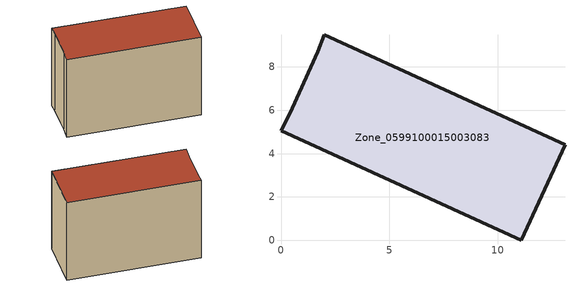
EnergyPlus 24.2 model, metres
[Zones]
Zone_0599100015003083
 floor ground (C_G): 11.1,0 0,5.05 0.51,6.09 1.7,8.7 2,9.48 13.11,4.41 z0.94
 wall outside (C_F): 13.11,4.41 2,9.48 1.7,8.7 0.51,6.09 0,5.05 11.1,0 13.11,4.41 z0.94:9.27
 roof outside (C_R): 0,5.05 11.1,0 13.11,4.41 2,9.48 1.7,8.7 0.51,6.09 z9.27
[BUILDING]
Pand.0599100015003083: North Axis=0; Terrain=City; Loads Convergence Tolerance Value=0.04; Temperature Convergence Tolerance Value=0.4; Solar Distribution=FullExterior; Maximum Number of Warmup Days=25; Minimum Number of Warmup Days=1
[Site:Location]
Rotterdam.The.Hague.AP_ZH_NLD Design_Conditions: Latitude=51.96; Longitude=4.45; Time Zone=1; Elevation=-4.5
[SITE:GROUNDTEMPERATURE:BUILDINGSURFACE]
18, 18, 18, 18, 18, 18, 18, 18, 18, 18, 18, 18
[MATERIAL] Thermal Absorptance=0.9; Solar Absorptance=0.7; Visible Absorptance=0.7
Name | Roughness | Thickness | Conductivity | Density | Specific Heat
G.TI.1965-1974 | MediumSmooth | 0.15 | 0.882353 | 540 | 1210
F.TI.1965-1974 | Rough | 0.3 | 0.697674 | 1920 | 840
R.TI.1965-1974 | MediumRough | 0.2 | 0.232558 | 1500 | 1000
[CONSTRUCTION]
C_G: G.TI.1965-1974
C_F: F.TI.1965-1974
C_R: R.TI.1965-1974
[ZONE]
Zone_0599100015003083: Type=1; Multiplier=1; Ceiling Height=Autocalculate; Volume=Autocalculate; Floor Area=autocalculate; Part of Total Floor Area=Yes
[ZONEINFILTRATION:DESIGNFLOWRATE]
Infil_Zone_0599100015003083: Zone or ZoneList or Space or SpaceList=Zone_0599100015003083; Schedule=AlwaysOn; Design Flow Rate Calculation Method=Flow/Area; Flow Rate per Floor Area=0.003; Constant Term Coefficient=1; Temperature Term Coefficient=0; Velocity Term Coefficient=0; Velocity Squared Term Coefficient=0
[HVACTEMPLATE:ZONE:IDEALLOADSAIRSYSTEM]
Zone_0599100015003083: Maximum Heating Supply Air Temperature=50; Minimum Cooling Supply Air Temperature=13; Maximum Heating Supply Air Humidity Ratio=0.0156; Minimum Cooling Supply Air Humidity Ratio=0.0077; Heating Limit=NoLimit; Cooling Limit=NoLimit; Dehumidification Control Type=ConstantSensibleHeatRatio; Cooling Sensible Heat Ratio=0.7; Dehumidification Setpoint=60; Humidification Control Type=None; Humidification Setpoint=30; Outdoor Air Method=None; Outdoor Air Flow Rate per Person=0.00944; Outdoor Air Flow Rate per Zone Floor Area=0; Outdoor Air Flow Rate per Zone=0; Demand Controlled Ventilation Type=None; Outdoor Air Economizer Type=NoEconomizer; Heat Recovery Type=None; Sensible Heat Recovery Effectiveness=0.7; Latent Heat Recovery Effectiveness=0.65
[ZONECONTROL:THERMOSTAT]
ThermostatControl_Zone_0599100015003083: Zone or ZoneList=Zone_0599100015003083; Control Type Schedule=DualSetpointControlType; Control 1=Thermostat_Zone_0599100015003083; Temperature Difference Between Cutout And Setpoint=0
[THERMOSTATSETPOINT:DUALSETPOINT]
Thermostat_Zone_0599100015003083: Heating Setpoint Temperature Schedule=HeatingSetpoint_Zone_0599100015003083; Cooling Setpoint Temperature Schedule=CoolingSetpoint_Zone_0599100015003083
[SCHEDULE:COMPACT]
HeatingSetpoint_Zone_0599100015003083: Through: 12/31, For: AllDays, Until: 24:00, 21
CoolingSetpoint_Zone_0599100015003083: Through: 12/31, For: AllDays, Until: 24:00, 24
DualSetpointControlType: Through: 12/31, For: AllDays, Until: 24:00, 4
AlwaysOn: Through: 12/31, For: AllDays, Until: 24:00, 1
